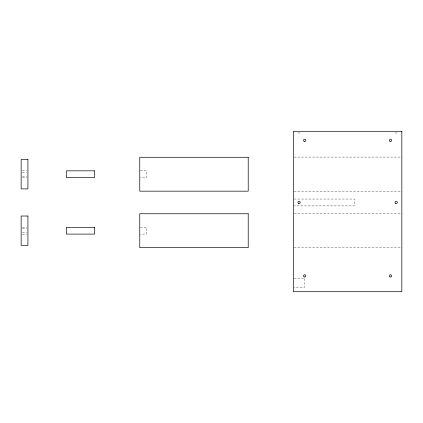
<?xml version="1.0" encoding="UTF-8"?>
<svg xmlns="http://www.w3.org/2000/svg" width="423" height="423" viewBox="0 0 423 423"><rect width="100%" height="100%" fill="white"/><g stroke="black" fill="none" stroke-linecap="round" stroke-linejoin="round"><path stroke-width="0.32" stroke-dasharray="2.12 1.59" d="M297.919 132.986L300.182 132.986M395.071 132.986L397.329 132.986M294.059 157.081L401.85 157.081M22.382 170.718L26.697 170.718M140.383 170.834L146.543 170.834L146.543 177.612L140.383 177.612M22.382 172.309L26.697 172.309M22.382 176.132L26.697 176.132M22.382 177.723L26.697 177.723M294.059 191.36L401.85 191.36M294.059 199.037L354.405 199.037L354.405 205.89L294.059 205.89M294.059 213.567L401.85 213.567M22.382 227.204L26.697 227.204M140.383 227.315L146.543 227.315L146.543 234.093L140.383 234.093M22.382 228.795L26.697 228.795M22.382 232.613L26.697 232.613M22.382 234.205L26.697 234.205M294.059 247.841L401.85 247.841M294.027 278.149L304.697 278.149L304.697 287.191L294.027 287.191"/><path stroke-width="0.63" d="M401.85 131.294L293.403 131.294L293.403 291.706L401.85 291.706L401.85 131.294M248.216 157.277L139.764 157.277L139.764 191.164L248.216 191.164L248.216 157.277M27.929 159.534L21.15 159.534L21.15 188.907L27.929 188.907L27.929 159.534M94.578 170.834L66.337 170.834L66.337 177.612L94.578 177.612L94.578 170.834M248.216 213.758L139.764 213.758L139.764 247.651L248.216 247.651L248.216 213.758M27.929 216.021L21.15 216.021L21.15 245.388L27.929 245.388L27.929 216.021M94.578 227.315L66.337 227.315L66.337 234.093L94.578 234.093L94.578 227.315M298.485 203.442A1.132 1.132 0 0 0 300.182 202.464A1.132 1.132 0 0 0 298.485 201.485A1.132 1.132 0 0 0 298.485 203.442M395.637 203.442A1.132 1.132 0 0 0 397.329 202.464A1.132 1.132 0 0 0 395.637 201.485A1.132 1.132 0 0 0 395.637 203.442M304.132 141.308A1.132 1.132 0 0 0 305.829 140.33A1.132 1.132 0 0 0 304.132 139.352A1.132 1.132 0 0 0 304.132 141.308M389.99 141.308A1.132 1.132 0 0 0 391.682 140.33A1.132 1.132 0 0 0 389.99 139.352A1.132 1.132 0 0 0 389.99 141.308M304.132 276.869A1.132 1.132 0 0 0 305.829 275.891A1.132 1.132 0 0 0 304.132 274.913A1.132 1.132 0 0 0 304.132 276.869M389.99 276.869A1.132 1.132 0 0 0 391.682 275.891A1.132 1.132 0 0 0 389.99 274.913A1.132 1.132 0 0 0 389.99 276.869"/></g></svg>
